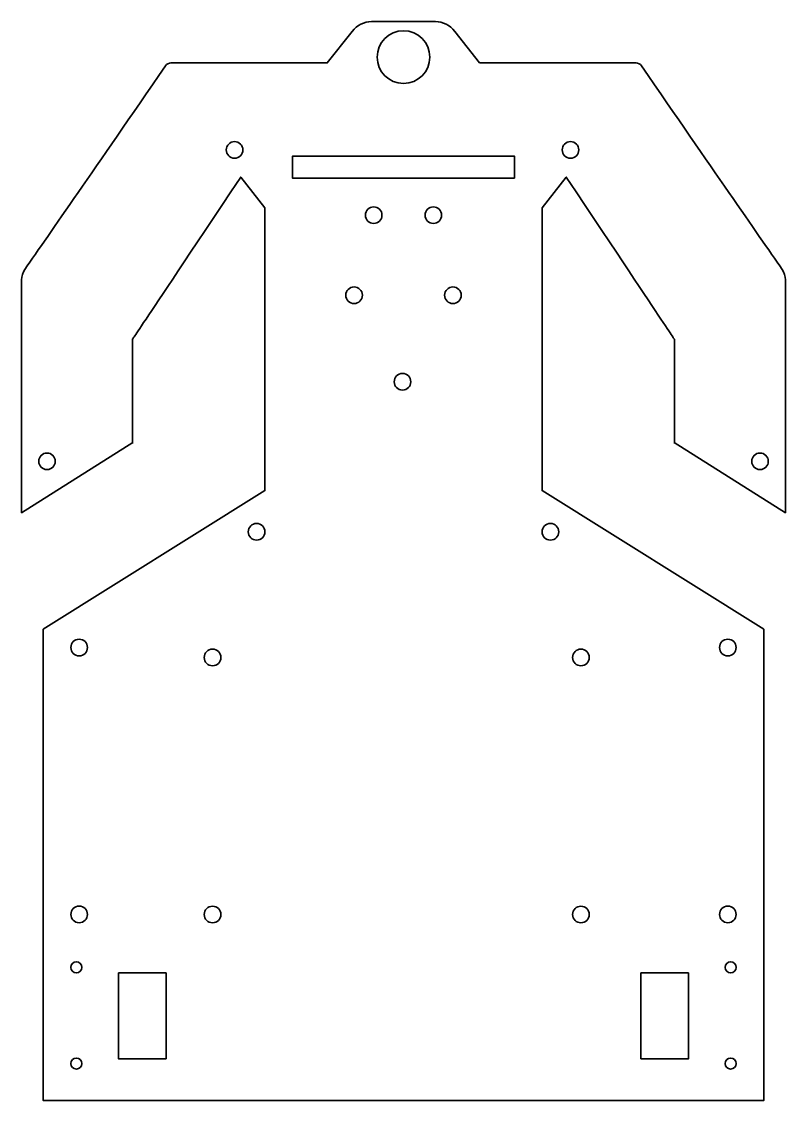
# Model space of a CAD drawing. Header units: millimetres. Extents: x 31 to 169, y -196 to -2.
import ezdxf

# ---------------------------------------------------------------- set-up
doc = ezdxf.new("R2010")
doc.units = ezdxf.units.MM
doc.header["$MEASUREMENT"] = 0
doc.layers.add('Layer 1', color=7, linetype='Continuous', lineweight=0)

msp = doc.modelspace()

# ---------------------------------------------------------------- linework, layer by layer
at = {"layer": 'Layer 1', "color": 7, "lineweight": 35}
for points in [[(120.01, -30), (79.99, -30), (79.99, -26), (120.01, -26)], [(57.17, -188.85), (48.6, -188.85), (48.6, -173.35), (57.17, -173.35)], [(142.83, -188.85), (151.4, -188.85), (151.4, -173.35), (142.83, -173.35)]]:
    msp.add_lwpolyline(points, close=True, dxfattribs=at)
for centre, radius in [((100, -8.16), 4.75), ((69.53, -24.91), 1.5), ((130.12, -24.91), 1.5), ((94.62, -36.67), 1.5), ((105.38, -36.67), 1.5), ((91.08, -51.11), 1.5), ((108.92, -51.11), 1.5), ((99.82, -66.72), 1.5), ((35.7, -81.07), 1.5), ((164.3, -81.07), 1.5), ((73.5, -93.78), 1.5), ((126.5, -93.78), 1.5), ((41.5, -114.66), 1.5), ((158.5, -114.66), 1.5), ((65.56, -116.45), 1.5), ((132, -116.45), 1.5), ((41.5, -162.79), 1.5), ((65.56, -162.81), 1.5), ((132, -162.81), 1.5), ((158.5, -162.79), 1.5), ((41, -172.35), 1), ((159, -172.35), 1), ((41, -189.7), 1), ((159, -189.7), 1)]:
    msp.add_circle(centre, radius, dxfattribs=at)
for points, knots in [([(51.2, -77.68), (51.2, -77.68), (31.12, -90.34), (31.12, -90.34), (31.12, -90.34), (31.12, -82.01), (31.12, -48.34), (31.12, -47.67), (31.32, -47.02), (31.7, -46.47), (36.4, -39.68), (44.18, -28.41), (57.09, -9.73), (57.31, -9.41), (57.66, -9.22), (58.05, -9.22), (58.05, -9.22), (86.26, -9.22), (86.26, -9.22), (86.26, -9.22), (90.75, -3.53), (90.75, -3.53), (91.64, -2.4), (92.91, -1.75), (94.23, -1.75), (94.23, -1.75), (100, -1.75), (100, -1.75)], [0, 0, 0, 0, 1, 1, 1, 2, 2, 2, 3, 3, 3, 4, 4, 4, 5, 5, 5, 6, 6, 6, 7, 7, 7, 8, 8, 8, 9, 9, 9, 9]), ([(100, -1.75), (100, -1.75), (105.77, -1.75), (105.77, -1.75), (107.09, -1.75), (108.36, -2.4), (109.25, -3.53), (109.25, -3.53), (113.73, -9.22), (113.73, -9.22), (113.73, -9.22), (141.95, -9.22), (141.95, -9.22), (142.33, -9.22), (142.69, -9.41), (142.91, -9.73), (155.82, -28.41), (163.6, -39.68), (168.3, -46.47), (168.68, -47.02), (168.88, -47.67), (168.88, -48.34), (168.88, -82.01), (168.88, -90.34), (168.88, -90.34), (168.88, -90.34), (148.8, -77.68), (148.8, -77.68)], [0, 0, 0, 0, 1, 1, 1, 2, 2, 2, 3, 3, 3, 4, 4, 4, 5, 5, 5, 6, 6, 6, 7, 7, 7, 8, 8, 8, 9, 9, 9, 9]), ([(51.11, -77.83), (51.11, -77.83), (51.11, -77.83), (51.11, -59.06), (51.11, -59.06), (51.12, -59.06), (70.65, -29.8), (70.65, -29.8), (75, -35.35), (75, -35.35), (75, -35.35), (75, -86.35), (75, -86.35), (75, -86.35), (35, -111.35), (35, -111.35), (35, -111.35), (35, -196.35), (35, -196.35), (165, -196.35), (165, -196.35), (165, -196.35), (165, -196.35), (165, -111.35), (165, -111.35), (165, -111.35), (125, -86.35), (125, -86.35), (125, -86.35), (125, -35.35), (125, -35.35), (125, -35.35), (129.35, -29.8), (129.35, -29.8), (148.88, -59.06), (148.87, -59.08), (148.87, -59.08), (148.87, -77.75), (148.88, -77.83), (148.88, -77.83)], [0, 0, 0, 0, 1, 1, 1, 2, 2, 2, 3, 3, 3, 4, 4, 4, 5, 5, 5, 6, 6, 6, 7, 7, 7, 8, 8, 8, 9, 9, 9, 10, 10, 10, 11, 11, 11, 12, 12, 12, 13, 13, 13, 13])]:
    msp.add_open_spline(points, degree=3, knots=knots, dxfattribs=at)

doc.saveas('drawing.dxf')
